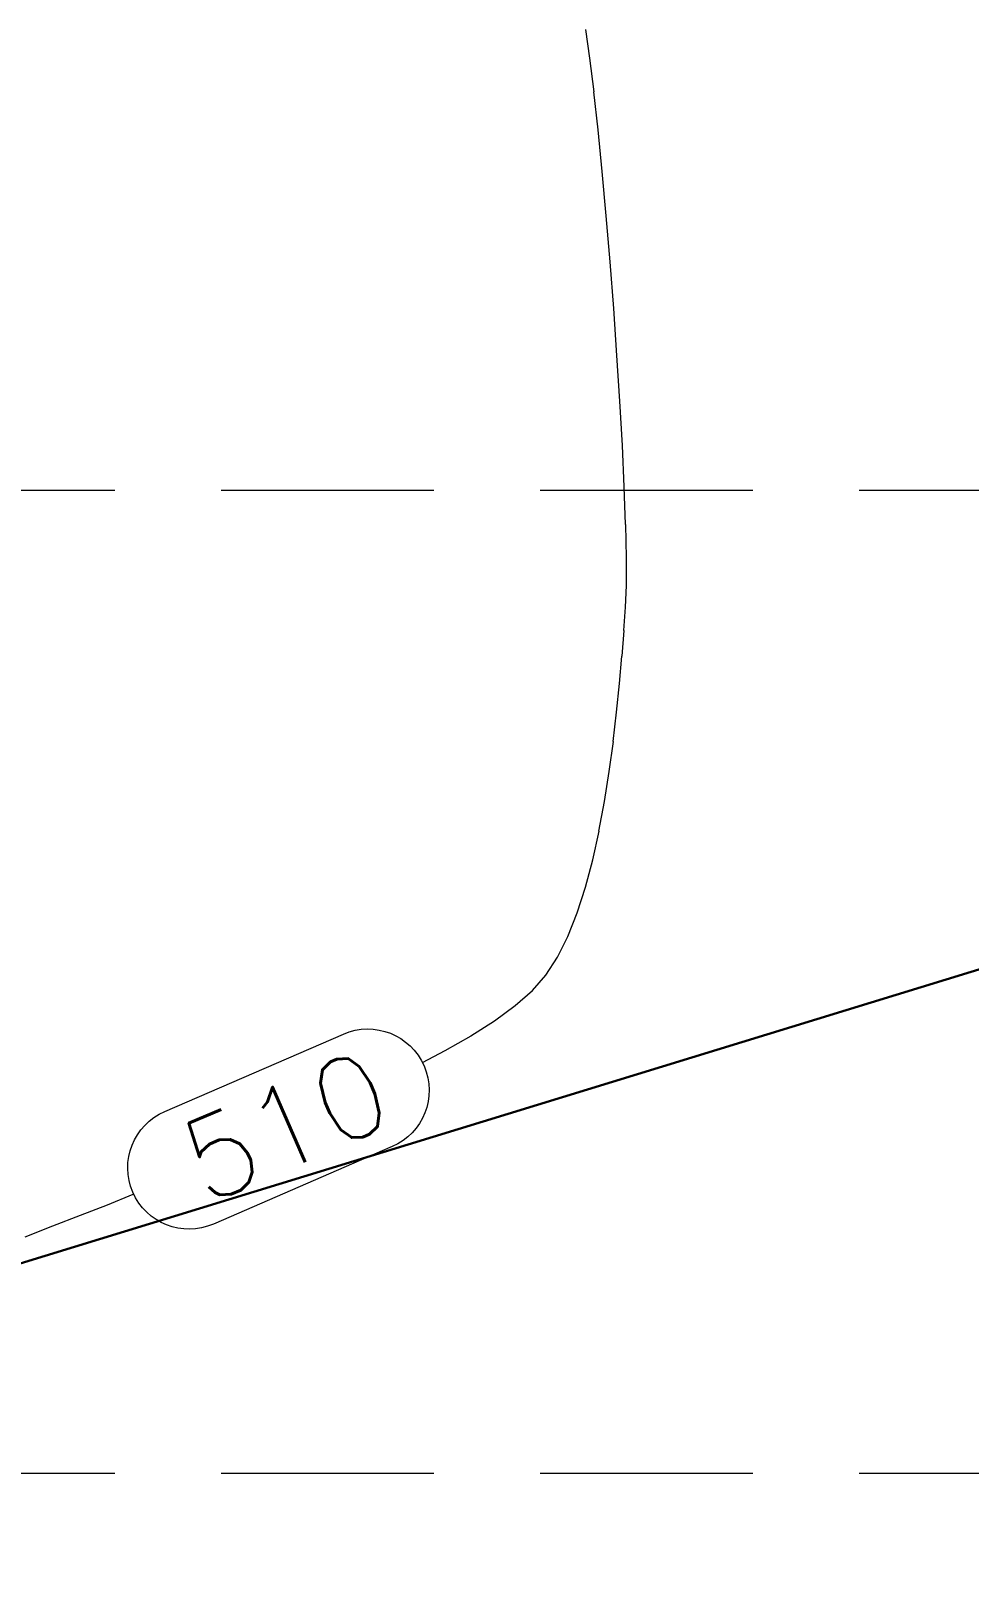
# Model space of a CAD drawing. Header units: feet. Extents: x -406 to 2003, y 7035 to 10885.
# Drawn here: x 679.2 to 736.6, y 9974.7 to 10069.3 of the extents above; entities that cross this region are included whole.
import ezdxf

# ---------------------------------------------------------------- set-up
doc = ezdxf.new("R2010")
doc.units = ezdxf.units.FT
doc.header["$LTSCALE"] = 40
doc.header["$MEASUREMENT"] = 0
doc.linetypes.add('HIDDEN', pattern=[0.375, 0.25, -0.125])
doc.layers.add('1 PROPOSED CONTOURS', color=35, linetype='Continuous', lineweight=0)
for name, color, linetype in [('GRID', 254, 'HIDDEN'), ('lots', 4, 'Continuous'), ('polys', 7, 'Continuous')]:
    doc.layers.add(name, color=color, linetype=linetype)
doc.styles.get("Standard").update_dxf_attribs({"font": 'ARIAL.TTF'})

msp = doc.modelspace()

# ---------------------------------------------------------------- linework, layer by layer
at = {"layer": '1 PROPOSED CONTOURS', "color": 35, "extrusion": (0.99045, 0.137874, 0), "elevation": 2094.664}
msp.add_lwpolyline([(9873.148, 510), (9874.904, 510)], dxfattribs=at)
at = {"layer": '1 PROPOSED CONTOURS', "color": 35, "extrusion": (0.992763, 0.120088, 0), "elevation": 1917.26}
msp.add_lwpolyline([(9907.049, 510), (9909.126, 510)], dxfattribs=at)
at = {"layer": '1 PROPOSED CONTOURS', "color": 35, "extrusion": (0.994186, 0.107672, 0), "elevation": 1793.296}
msp.add_lwpolyline([(9927.893, 510), (9930.236, 510)], dxfattribs=at)
at = {"layer": '1 PROPOSED CONTOURS', "color": 35, "extrusion": (0.99517, 0.098166, 0), "elevation": 1698.341}
msp.add_lwpolyline([(9942.02, 510), (9944.576, 510)], dxfattribs=at)
at = {"layer": '1 PROPOSED CONTOURS', "color": 35, "extrusion": (0.995913, 0.090323, 0), "elevation": 1619.958}
msp.add_lwpolyline([(9952.376, 510), (9955.092, 510)], dxfattribs=at)
at = {"layer": '1 PROPOSED CONTOURS', "color": 35, "extrusion": (0.996515, 0.08341, 0), "elevation": 1550.86}
msp.add_lwpolyline([(9960.558, 510), (9963.378, 510)], dxfattribs=at)
at = {"layer": '1 PROPOSED CONTOURS', "color": 35, "extrusion": (0.997036, 0.076935, 0), "elevation": 1486.128}
msp.add_lwpolyline([(9967.551, 510), (9970.421, 510)], dxfattribs=at)
at = {"layer": '1 PROPOSED CONTOURS', "color": 35, "elevation": 510}
for points in [[(715.069, 10049.485), (714.867, 10052.344)], [(715.647, 10037.126), (715.603, 10039.159)], [(715.646, 10035.421), (715.647, 10037.126)], [(714.308, 10022.229), (714.597, 10024.059)], [(713.586, 10018.671), (713.973, 10020.424)], [(712.075, 10013.988), (712.642, 10015.427)], [(711.439, 10012.708), (712.075, 10013.988)], [(709.903, 10010.682), (710.729, 10011.611)], [(704.577, 10007.011), (706.148, 10007.914)], [(680.589, 9996.29), (682.276, 9996.944)], [(678.89, 9995.629), (680.589, 9996.29)]]:
    msp.add_lwpolyline(points, dxfattribs=at)
at = {"layer": '1 PROPOSED CONTOURS', "color": 35, "extrusion": (0.997965, 0.063757, 0), "elevation": 1354.336}
msp.add_lwpolyline([(9980.641, 510), (9983.449, 510)], dxfattribs=at)
at = {"layer": '1 PROPOSED CONTOURS', "color": 35, "extrusion": (0.998417, 0.056251, 0), "elevation": 1279.253}
msp.add_lwpolyline([(9987.847, 510), (9990.542, 510)], dxfattribs=at)
at = {"layer": '1 PROPOSED CONTOURS', "color": 35, "extrusion": (0.998876, 0.047408, 0), "elevation": 1190.758}
msp.add_lwpolyline([(9996.254, 510), (9998.783, 510)], dxfattribs=at)
at = {"layer": '1 PROPOSED CONTOURS', "color": 35, "extrusion": (0.99934, 0.036313, 0), "elevation": 1079.679}
msp.add_lwpolyline([(10006.553, 510), (10008.861, 510)], dxfattribs=at)
at = {"layer": '1 PROPOSED CONTOURS', "color": 35, "extrusion": (0.999275, -0.038075, 0), "elevation": 333.026}
msp.add_lwpolyline([(10054.068, 510), (10055.393, 510)], dxfattribs=at)
at = {"layer": '1 PROPOSED CONTOURS', "color": 35, "extrusion": (0.997493, -0.070763, 0), "elevation": 3.755}
msp.add_lwpolyline([(10058.15, 510), (10059.582, 510)], dxfattribs=at)
at = {"layer": '1 PROPOSED CONTOURS', "color": 35, "extrusion": (-0.996991, 0.077513, 0), "elevation": 64.316}
msp.add_lwpolyline([(-10056.379, 510), (-10057.945, 510)], dxfattribs=at)
at = {"layer": '1 PROPOSED CONTOURS', "color": 35, "extrusion": (-0.996196, 0.087142, 0), "elevation": 161.482}
msp.add_lwpolyline([(-10053.613, 510), (-10055.288, 510)], dxfattribs=at)
at = {"layer": '1 PROPOSED CONTOURS', "color": 35, "extrusion": (0.995034, -0.099536, 0), "elevation": -286.619}
msp.add_lwpolyline([(10049.067, 510), (10050.824, 510)], dxfattribs=at)
at = {"layer": '1 PROPOSED CONTOURS', "color": 35, "extrusion": (0.993385, -0.114831, 0), "elevation": -441.17}
msp.add_lwpolyline([(10041.654, 510), (10043.469, 510)], dxfattribs=at)
at = {"layer": '1 PROPOSED CONTOURS', "color": 35, "extrusion": (0.991066, -0.133371, 0), "elevation": -628.702}
msp.add_lwpolyline([(10029.813, 510), (10031.659, 510)], dxfattribs=at)
at = {"layer": '1 PROPOSED CONTOURS', "color": 35, "extrusion": (0.983176, -0.18266, 0), "elevation": -1128.374}
msp.add_lwpolyline([(9982.255, 510), (9984.091, 510)], dxfattribs=at)
at = {"layer": '1 PROPOSED CONTOURS', "color": 35, "extrusion": (-0.966846, 0.255359, 0), "elevation": 1868.432}
msp.add_lwpolyline([(-9867.003, 510), (-9868.735, 510)], dxfattribs=at)
at = {"layer": '1 PROPOSED CONTOURS', "color": 35, "extrusion": (0.952401, -0.304847, 0), "elevation": -2374.454}
msp.add_lwpolyline([(9755.952, 510), (9757.6, 510)], dxfattribs=at)
at = {"layer": '1 PROPOSED CONTOURS', "color": 35, "extrusion": (0.839498, -0.543363, 0), "elevation": -4843.288}
msp.add_lwpolyline([(8790.908, 510), (8792.214, 510)], dxfattribs=at)
at = {"layer": '1 PROPOSED CONTOURS', "color": 35, "extrusion": (0.658974, -0.752166, 0), "elevation": -7061.883}
msp.add_lwpolyline([(7129.335, 510), (7130.745, 510)], dxfattribs=at)
at = {"layer": '1 PROPOSED CONTOURS', "color": 35, "extrusion": (0.590605, -0.80696, 0), "elevation": -7658.828}
msp.add_lwpolyline([(6482.259, 510), (6483.823, 510)], dxfattribs=at)
at = {"layer": '1 PROPOSED CONTOURS', "color": 35, "linetype": 'Continuous', "extrusion": (-0.397527, 0.91759, 0), "elevation": 8905.649}
msp.add_lwpolyline([(-4607.353, 510), (-4619.258, 510)], dxfattribs=at)
at = {"layer": '1 PROPOSED CONTOURS', "color": 35, "extrusion": (0.538386, -0.842698, 0), "elevation": -8053.474}
msp.add_lwpolyline([(5983.189, 510), (5984.889, 510)], dxfattribs=at)
at = {"layer": '1 PROPOSED CONTOURS', "color": 35, "extrusion": (0.467377, -0.884058, 0), "elevation": -8517.476}
msp.add_lwpolyline([(5298.355, 510), (5299.933, 510)], dxfattribs=at)
at = {"layer": '1 PROPOSED CONTOURS', "color": 35, "linetype": 'Continuous', "extrusion": (0.397527, -0.91759, 0), "elevation": -8898.149}
msp.add_lwpolyline([(4619.258, 510), (4607.353, 510)], dxfattribs=at)
at = {"layer": '1 PROPOSED CONTOURS', "color": 35, "extrusion": (0.366058, -0.930592, 0), "elevation": -9053.324}
msp.add_lwpolyline([(4294.382, 510), (4296.15, 510)], dxfattribs=at)
at = {"layer": '1 PROPOSED CONTOURS', "color": 35, "extrusion": (-0.377436, 0.926036, 0), "elevation": 8999.991}
msp.add_lwpolyline([(-4406.783, 510), (-4408.482, 510)], dxfattribs=at)
at = {"layer": '1 PROPOSED CONTOURS', "color": 35, "extrusion": (0.396745, -0.917929, 0), "elevation": -8905.699}
msp.add_lwpolyline([(4595.985, 510), (4596.015, 510)], dxfattribs=at)
at = {"layer": '1 PROPOSED CONTOURS', "color": 35, "linetype": 'Continuous', "extrusion": (0, 0, -1)}
for centre, start, end in [((-699.837, 10004.578, -510), 66.57631, 246.57631), ((-688.914, 9999.845, -510), 246.57631, 66.57631)]:
    msp.add_arc(centre, 3.75, start, end, dxfattribs=at)
at = {"layer": 'GRID', "color": 252, "linetype": 'HIDDEN', "lineweight": 0, "ltscale": 1.3}
for p, q in [((-342.624, 10041.251), (1939.967, 10041.251)), ((-342.624, 9981.183), (1939.967, 9981.183))]:
    msp.add_line(p, q, dxfattribs=at)
at = {"layer": 'lots', "color": 7, "linetype": 'Continuous'}
msp.add_line((389.433, 9905.343), (867.257, 10051.852), dxfattribs=at)
msp.add_line((389.433, 9905.343), (867.257, 10051.852), dxfattribs=at)
at = {"layer": 'polys', "color": 7, "linetype": 'Continuous'}
for points in [[(868.477, 10304.568), (379.447, 9924.568, -0.091017), (389.433, 9905.343), (867.257, 10051.852)], [(867.257, 10051.852), (389.433, 9905.343, -0.32337), (366.798, 9838.827), (871.917, 9839.328), (866.878, 9973.433)]]:
    msp.add_lwpolyline(points, format="xyb", close=True, dxfattribs=at)

# ---------------------------------------------------------------- texts
at = {"layer": '1 PROPOSED CONTOURS', "color": 35, "linetype": 'Continuous', "insert": (687.92, 10002.139, 510), "char_height": 5, "width": 17.85714, "attachment_point": 1, "rotation": 23.42369}
msp.add_mtext('\\Fsimplex.shx;\\W1.0000000000;\\T1.0000000000;\\o\\l510', dxfattribs=at)

doc.saveas('drawing.dxf')
